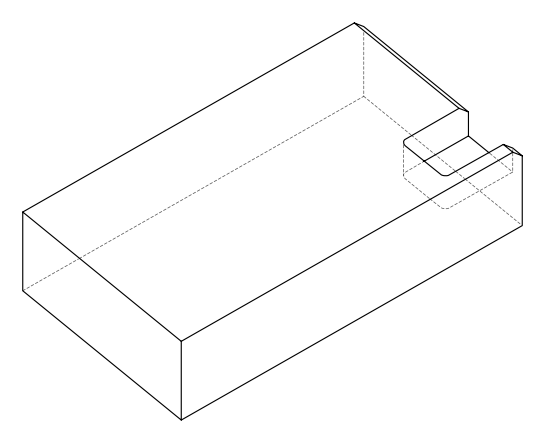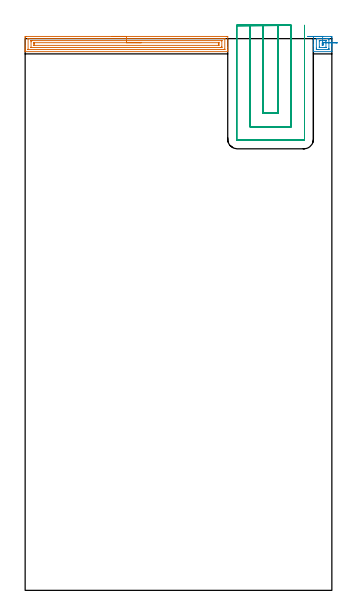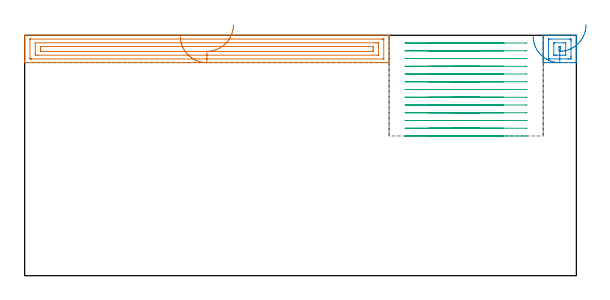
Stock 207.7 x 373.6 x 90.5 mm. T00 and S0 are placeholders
(PLAN: 3 operations, 1 tool changes, 21.5 min)
(1 AREA_MILL | FG_CHAMFER_SURFACE | UGT0205_001 | 4.62 min | 7590 mm3)
(2 AREA_MILL_1 | FG_CHAMFER_SURFACE_1 | UGT0205_001 | 0.63 min | 981 mm3)
(3 MILL_SLOT | SLOT_PARTIAL_RECTANGULAR | NXT0201_011 | Follow Part, ap 3, ae 75% | 16.29 min | 162667 mm3)
(TOOL UGT0205_001 | Chamfer Mill 20 x 3 x 45 deg. | D20 FL50 Z2)
(TOOL NXT0201_011 | ENDMILL 12mm [2P460-1200-NA 1630] | D12 FL38 Z6)
(OP 1 AREA_MILL)
G17 G21 G94 G90
T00 M6
G54
G17 G0 G90 X58.6 Y375.1 S1061 M3
G43 Z100.5 H0
Z90.2
G94 G1 X58.638 Z89.328 F250.
X58.752 Z88.464
X58.941 Z87.612
X59.203 Z86.78
X59.537 Z85.974
X59.94 Z85.2
X60.408 Z84.464
X60.94 Z83.772
X61.529 Z83.129
X62.172 Z82.54
X62.864 Z82.008
X63.6 Z81.54
X64.374 Z81.137
X65.18 Z80.803
X66.012 Z80.541
X66.863 Z80.352
X67.728 Z80.238
X68.6 Z80.2
X136.568
X137.116 Y375.095 Z80.203
X137.19 Y375.092 Z80.206
X137.2 Y375.013 Z80.285
Y367.766 Z87.529
Y366.378 Z88.918
Y366.018 Z89.277
Y365.297 Z90.003
Y365.084 Z90.216
X137.197 Y364.94 Z90.353
X137.19 Y364.803 Z90.489
X137.015 Y364.8 Z90.5
X0.184
X0.01 Y364.803 Z90.489
X0.003 Y364.94 Z90.353
X0. Y365.084 Z90.216
Y365.297 Z90.003
Y366.018 Z89.277
Y367.252 Z88.045
Y368.639 Z86.656
Y374.499 Z80.798
X0.004 Y374.756 Z80.542
X0.01 Y375.093 Z80.204
X0.282 Y375.097 Z80.201
X0.632 Y375.1 Z80.2
X68.6
Y373.686 Z81.614
X134.981 Y373.685 Z81.615
X135.138 Y373.684 Z81.616
X135.177 Y373.681 Z81.619
X135.189 Y373.679 Z81.621
X135.192 Y373.67 Z81.63
X135.196 Y373.635 Z81.665
X135.199 Y373.472 Z81.828
Y366.482 Z88.818
X135.195 Y366.344 Z88.956
X135.19 Y366.236 Z89.064
X135.183 Y366.22 Z89.08
X135.169 Y366.219 Z89.081
X135.126 Y366.217 Z89.083
X134.78 Y366.215 Z89.085
X134.579 Y366.214 Z89.086
X2.219 Y366.215 Z89.085
X2.062 Y366.216 Z89.084
X2.023 Y366.219 Z89.081
X2.011 Y366.221 Z89.079
X2.008 Y366.23 Z89.07
X2.004 Y366.264 Z89.036
X2.001 Y366.428 Z88.872
Y373.418 Z81.882
X2.005 Y373.556 Z81.744
X2.01 Y373.664 Z81.636
X2.016 Y373.68 Z81.62
X2.031 Y373.682 Z81.618
X2.074 Y373.683 Z81.617
X2.42 Y373.685 Z81.615
X2.621 Y373.686 Z81.614
X68.6
Y372.271 Z83.029
X132.991
X133.131 Y372.27 Z83.03
X133.17 Y372.267 Z83.033
X133.188 Y372.265 Z83.035
X133.19 Y372.255 Z83.045
X133.196 Y372.202 Z83.098
X133.199 Y372.134 Z83.166
X133.2 Y368.435 Z86.865
X133.196 Y367.766 Z87.534
X133.193 Y367.664 Z87.636
X133.19 Y367.642 Z87.658
X133.175 Y367.635 Z87.665
X133.128 Y367.632 Z87.668
X132.991 Y367.63 Z87.67
X132.237 Y367.628 Z87.672
X4.209 Y367.629 Z87.671
X4.069 Y367.63 Z87.67
X4.03 Y367.633 Z87.667
X4.012 Y367.635 Z87.665
X4.009 Y367.645 Z87.655
X4.004 Y367.698 Z87.602
X4.001 Y367.766 Z87.534
X4. Y371.465 Z83.835
X4.004 Y372.134 Z83.166
X4.007 Y372.236 Z83.064
X4.01 Y372.258 Z83.042
X4.025 Y372.265 Z83.035
X4.072 Y372.268 Z83.032
X4.209 Y372.27 Z83.03
X4.963 Y372.272 Z83.028
X68.6 Y372.271 Z83.029
Y370.857 Z84.443
X131.096
X131.143 Y370.855 Z84.446
X131.179 Y370.851 Z84.449
X131.19 Y370.845 Z84.455
X131.193 Y370.821 Z84.479
X131.2 Y370.389 Z84.911
Y369.516 Z85.784
X131.192 Y369.078 Z86.222
X131.19 Y369.056 Z86.244
X131.162 Y369.05 Z86.25
X131.078 Y369.046 Z86.254
X130.95 Y369.043 Z86.257
X6.104
X6.057 Y369.045 Z86.255
X6.021 Y369.049 Z86.251
X6.01 Y369.055 Z86.245
X6.007 Y369.079 Z86.221
X6. Y369.511 Z85.789
Y370.384 Z84.916
Y370.387 Z84.913
X6.008 Y370.822 Z84.478
X6.009 Y370.844 Z84.456
X6.038 Y370.85 Z84.45
X6.122 Y370.854 Z84.446
X6.25 Y370.857 Z84.443
X68.6
X69.472 Z84.481
X70.336 Z84.595
X71.188 Z84.783
X72.02 Z85.046
X72.826 Z85.38
X73.6 Z85.782
X74.336 Z86.251
X75.028 Z86.782
X75.671 Z87.372
X76.26 Z88.015
X76.791 Z88.707
X77.26 Z89.443
X77.663 Z90.216
X77.997 Z91.022
X78.259 Z91.854
X78.448 Z92.706
X78.562 Z93.571
X78.6 Z94.443
G0 Z100.5
M5
M2
(OP 2 AREA_MILL_1)
G17 G21 G94 G90
T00 M6
G54
G17 G0 G90 X191.45 Y375.1 S1061 M3
G43 Z100.5 H0
Z90.2
G94 G1 X191.488 Z89.328 F250.
X191.602 Z88.463
X191.791 Z87.612
X192.053 Z86.78
X192.387 Z85.974
X192.79 Z85.2
X193.258 Z84.464
X193.79 Z83.772
X194.379 Z83.129
X195.022 Z82.54
X195.714 Z82.008
X196.45 Z81.54
X197.224 Z81.137
X198.03 Z80.803
X198.862 Z80.541
X199.714 Z80.352
X200.578 Z80.238
X201.45 Z80.2
X207.201 Y375.099 Z80.201
X207.545 Y375.096 Z80.202
X207.69 Y375.091 Z80.205
X207.695 Y374.756 Z80.54
X207.7 Y374.263 Z81.032
Y369.513 Z85.78
Y368.75 Z86.548
Y368.639 Z86.659
Y365.144 Z90.154
X207.699 Y364.885 Z90.413
X207.69 Y364.804 Z90.491
X207.644 Y364.8 Z90.5
X195.256
X195.21 Y364.804 Z90.491
X195.2 Y364.887 Z90.411
Y368.75 Z86.548
Y369.513 Z85.78
Y374.374 Z80.921
X195.204 Y374.756 Z80.54
X195.21 Y375.091 Z80.205
X195.355 Y375.096 Z80.202
X195.699 Y375.1 Z80.2
X201.45
Y373.686 Z81.614
X204.547
X204.746
X205.432 Y373.684 Z81.616
X205.635 Y373.681 Z81.619
X205.688 Y373.679 Z81.621
X205.691 Y373.663 Z81.637
X205.697 Y373.62 Z81.68
X205.7 Y373.008 Z82.292
Y372.743 Z82.557
X205.699 Y366.892 Z88.408
X205.698 Y366.629 Z88.671
X205.69 Y366.362 Z88.938
X205.679 Y366.221 Z89.079
X205.603 Y366.219 Z89.081
X205.432 Y366.216 Z89.084
X205.233 Y366.215 Z89.085
X198.154 Y366.214 Z89.086
X197.468 Y366.216 Z89.084
X197.265 Y366.219 Z89.081
X197.212 Y366.221 Z89.079
X197.209 Y366.237 Z89.063
X197.203 Y366.28 Z89.02
X197.2 Y366.892 Z88.408
Y367.157 Z88.143
X197.201 Y373.008 Z82.292
X197.202 Y373.271 Z82.029
X197.21 Y373.538 Z81.762
X197.221 Y373.679 Z81.621
X197.297 Y373.681 Z81.619
X197.468 Y373.684 Z81.616
X197.668 Y373.685 Z81.615
X201.45 Y373.686 Z81.614
Y372.272 Z83.028
X202.638
X203.523 Y372.271 Z83.029
X203.662 Y372.27 Z83.03
X203.68 Y372.269 Z83.031
X203.685 Y372.266 Z83.034
X203.691 Y372.246 Z83.054
X203.698 Y372.172 Z83.128
X203.7 Y372.134 Z83.166
Y372.097 Z83.203
X203.699 Y367.729 Z87.571
X203.695 Y367.691 Z87.609
X203.687 Y367.635 Z87.665
X203.662 Y367.634 Z87.666
X202.916 Y367.629 Z87.671
X202.777
X199.377
X199.238 Y367.63 Z87.67
X199.22 Y367.631 Z87.669
X199.215 Y367.634 Z87.666
X199.209 Y367.654 Z87.646
X199.202 Y367.728 Z87.572
X199.2 Y367.766 Z87.534
Y367.803 Z87.497
X199.201 Y372.171 Z83.129
X199.205 Y372.209 Z83.091
X199.213 Y372.265 Z83.035
X199.238 Y372.266 Z83.034
X199.984 Y372.271 Z83.029
X200.123
X201.45 Y372.272 Z83.028
X201.436 Y370.852 Z84.448
X201.643 Y370.85 Z84.45
X201.69 Y370.848 Z84.452
X201.694 Y370.762 Z84.538
X201.699 Y370.578 Z84.722
X201.698 Y369.705 Z85.595
X201.694 Y369.513 Z85.787
X201.678 Y369.05 Z86.25
X201.479 Y369.047 Z86.253
X201.257 Y369.05 Z86.25
X201.21 Y369.052 Z86.248
X201.206 Y369.138 Z86.162
X201.201 Y369.322 Z85.978
X201.202 Y370.195 Z85.105
X201.207 Y370.387 Z84.913
X201.222 Y370.85 Z84.45
X201.421 Y370.853 Z84.447
X201.436 Y370.852 Z84.448
X202.307 Y370.844 Z84.494
X203.17 Y370.835 Z84.617
X204.02 Y370.826 Z84.815
X204.849 Y370.818 Z85.085
X205.652 Y370.81 Z85.427
X206.421 Y370.802 Z85.838
X207.152 Y370.794 Z86.314
X207.839 Y370.787 Z86.852
X208.476 Y370.781 Z87.448
X209.059 Y370.775 Z88.097
X209.583 Y370.77 Z88.795
X210.044 Y370.765 Z89.535
X210.439 Y370.761 Z90.313
X210.765 Y370.758 Z91.122
X211.019 Y370.755 Z91.957
X211.199 Y370.753 Z92.811
X211.304 Y370.752 Z93.677
X211.333 Z94.549
G0 Z100.5
M5
M2
(OP 3 MILL_SLOT)
G17 G21 G94 G90
T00 M6
G54
G17 G0 G90 X161.075 Y382.598 S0 M3
G43 Z100.5 H1
Z87.585
G94 G1 X161.187 Y379.6 F250.
G2 X161.2 Y378.924 R18. F500.
G1 Y323.
X171.2
Y378.923
G2 X171.213 Y379.6 R18.
G1 X171.326 Y382.598 F250.
X151.949 Y382.592
X152.175 Y379.6
G2 X152.2 Y378.924 R9. F500.
G1 Y314.
X180.2
Y378.923
G2 X180.225 Y379.6 R9.
G1 X180.451 Y382.592 F250.
X143.2 Y381.924
Y378.924
Y305.5 F500.
G3 X143.7 Y305. R0.5
G1 X188.7
G3 X189.2 Y305.5 R0.5
G1 Y378.923
Y381.923 F250.
G0 X161.2 Y382.6 Z84.669
G1 Y379.6
Y323. F500.
X171.2
Y379.6
Y382.6 F250.
X152.2
Y379.6
Y314. F500.
X180.2
Y379.6
Y382.6 F250.
X143.2
Y379.6
Y305.5 F500.
G3 X143.7 Y305. R0.5
G1 X188.7
G3 X189.2 Y305.5 R0.5
G1 Y379.6
Y382.6 F250.
G0 X161.2 Z81.754
G1 Y379.6
Y323. F500.
X171.2
Y379.6
Y382.6 F250.
X152.2
Y379.6
Y314. F500.
X180.2
Y379.6
Y382.6 F250.
X143.2
Y379.6
Y305.5 F500.
G3 X143.7 Y305. R0.5
G1 X188.7
G3 X189.2 Y305.5 R0.5
G1 Y379.6
Y382.6 F250.
G0 X161.2 Z78.838
G1 Y379.6
Y323. F500.
X171.2
Y379.6
Y382.6 F250.
X152.2
Y379.6
Y314. F500.
X180.2
Y379.6
Y382.6 F250.
X143.2
Y379.6
Y305.5 F500.
G3 X143.7 Y305. R0.5
G1 X188.7
G3 X189.2 Y305.5 R0.5
G1 Y379.6
Y382.6 F250.
G0 X161.2 Z75.923
G1 Y379.6
Y323. F500.
X171.2
Y379.6
Y382.6 F250.
X152.2
Y379.6
Y314. F500.
X180.2
Y379.6
Y382.6 F250.
X143.2
Y379.6
Y305.5 F500.
G3 X143.7 Y305. R0.5
G1 X188.7
G3 X189.2 Y305.5 R0.5
G1 Y379.6
Y382.6 F250.
G0 X161.2 Z73.008
G1 Y379.6
Y323. F500.
X171.2
Y379.6
Y382.6 F250.
X152.2
Y379.6
Y314. F500.
X180.2
Y379.6
Y382.6 F250.
X143.2
Y379.6
Y305.5 F500.
G3 X143.7 Y305. R0.5
G1 X188.7
G3 X189.2 Y305.5 R0.5
G1 Y379.6
Y382.6 F250.
G0 X161.2 Z70.092
G1 Y379.6
Y323. F500.
X171.2
Y379.6
Y382.6 F250.
X152.2
Y379.6
Y314. F500.
X180.2
Y379.6
Y382.6 F250.
X143.2
Y379.6
Y305.5 F500.
G3 X143.7 Y305. R0.5
G1 X188.7
G3 X189.2 Y305.5 R0.5
G1 Y379.6
Y382.6 F250.
G0 X161.2 Z67.177
G1 Y379.6
Y323. F500.
X171.2
Y379.6
Y382.6 F250.
X152.2
Y379.6
Y314. F500.
X180.2
Y379.6
Y382.6 F250.
X143.2
Y379.6
Y305.5 F500.
G3 X143.7 Y305. R0.5
G1 X188.7
G3 X189.2 Y305.5 R0.5
G1 Y379.6
Y382.6 F250.
G0 X161.2 Z64.262
G1 Y379.6
Y323. F500.
X171.2
Y379.6
Y382.6 F250.
X152.2
Y379.6
Y314. F500.
X180.2
Y379.6
Y382.6 F250.
X143.2
Y379.6
Y305.5 F500.
G3 X143.7 Y305. R0.5
G1 X188.7
G3 X189.2 Y305.5 R0.5
G1 Y379.6
Y382.6 F250.
G0 X161.2 Z61.346
G1 Y379.6
Y323. F500.
X171.2
Y379.6
Y382.6 F250.
X152.2
Y379.6
Y314. F500.
X180.2
Y379.6
Y382.6 F250.
X143.2
Y379.6
Y305.5 F500.
G3 X143.7 Y305. R0.5
G1 X188.7
G3 X189.2 Y305.5 R0.5
G1 Y379.6
Y382.6 F250.
G0 X161.2 Z58.431
G1 Y379.6
Y323. F500.
X171.2
Y379.6
Y382.6 F250.
X152.2
Y379.6
Y314. F500.
X180.2
Y379.6
Y382.6 F250.
X143.2
Y379.6
Y305.5 F500.
G3 X143.7 Y305. R0.5
G1 X188.7
G3 X189.2 Y305.5 R0.5
G1 Y379.6
Y382.6 F250.
G0 X161.2 Z55.515
G1 Y379.6
Y323. F500.
X171.2
Y379.6
Y382.6 F250.
X152.2
Y379.6
Y314. F500.
X180.2
Y379.6
Y382.6 F250.
X143.2
Y379.6
Y305.5 F500.
G3 X143.7 Y305. R0.5
G1 X188.7
G3 X189.2 Y305.5 R0.5
G1 Y379.6
Y382.6 F250.
G0 X161.2 Z52.6
G1 Y379.6
Y323. F500.
X171.2
Y379.6
Y382.6 F250.
X152.2
Y379.6
Y314. F500.
X180.2
Y379.6
Y382.6 F250.
X143.2
Y379.6
Y305.5 F500.
G3 X143.7 Y305. R0.5
G1 X188.7
G3 X189.2 Y305.5 R0.5
G1 Y379.6
Y382.6 F250.
G0 Z100.5
M5
M2
